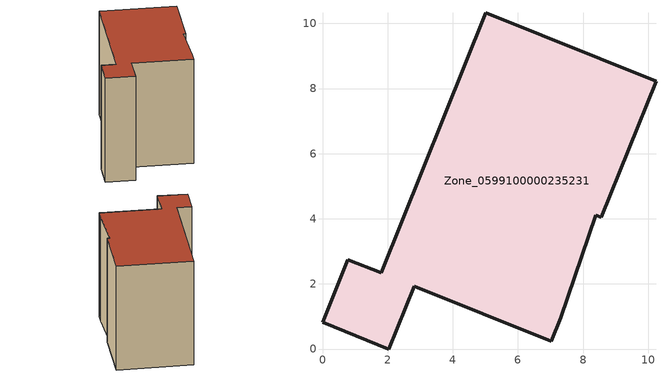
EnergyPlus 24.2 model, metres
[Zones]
Zone_0599100000235231
 floor ground (C_G): 2.04,0 0,0.82 0.78,2.75 1.8,2.34 5.01,10.32 10.24,8.22 8.56,4.04 8.4,4.11 7.32,0.95 7.03,0.24 2.82,1.93 z0
 wall outside (C_F): 1.8,2.34 0.78,2.75 0,0.82 2.04,0 2.82,1.93 7.03,0.24 7.32,0.95 8.4,4.11 8.56,4.04 10.24,8.22 5.01,10.32 1.8,2.34 z0:8.36
 roof outside (C_R): 8.56,4.04 10.24,8.22 5.01,10.32 1.8,2.34 0.78,2.75 0,0.82 2.04,0 2.82,1.93 7.03,0.24 7.32,0.95 8.4,4.11 z8.36
[BUILDING]
Pand.0599100000235231: North Axis=0; Terrain=City; Loads Convergence Tolerance Value=0.04; Temperature Convergence Tolerance Value=0.4; Solar Distribution=FullExterior; Maximum Number of Warmup Days=25; Minimum Number of Warmup Days=1
[Site:Location]
Rotterdam.The.Hague.AP_ZH_NLD Design_Conditions: Latitude=51.96; Longitude=4.45; Time Zone=1; Elevation=-4.5
[SITE:GROUNDTEMPERATURE:BUILDINGSURFACE]
18, 18, 18, 18, 18, 18, 18, 18, 18, 18, 18, 18
[MATERIAL] Thermal Absorptance=0.9; Solar Absorptance=0.7; Visible Absorptance=0.7
Name | Roughness | Thickness | Conductivity | Density | Specific Heat
G.TC.1975-1991 | MediumSmooth | 0.15 | 0.288461 | 540 | 1210
F.TC.1975-1991 | Rough | 0.3 | 0.230769 | 1920 | 840
R.TC.1975-1991 | MediumRough | 0.2 | 0.153846 | 1500 | 1000
[CONSTRUCTION]
C_G: G.TC.1975-1991
C_F: F.TC.1975-1991
C_R: R.TC.1975-1991
[ZONE]
Zone_0599100000235231: Type=1; Multiplier=1; Ceiling Height=Autocalculate; Volume=Autocalculate; Floor Area=autocalculate; Part of Total Floor Area=Yes
[ZONEINFILTRATION:DESIGNFLOWRATE]
Infil_Zone_0599100000235231: Zone or ZoneList or Space or SpaceList=Zone_0599100000235231; Schedule=AlwaysOn; Design Flow Rate Calculation Method=Flow/Area; Flow Rate per Floor Area=0.003; Constant Term Coefficient=1; Temperature Term Coefficient=0; Velocity Term Coefficient=0; Velocity Squared Term Coefficient=0
[HVACTEMPLATE:ZONE:IDEALLOADSAIRSYSTEM]
Zone_0599100000235231: Maximum Heating Supply Air Temperature=50; Minimum Cooling Supply Air Temperature=13; Maximum Heating Supply Air Humidity Ratio=0.0156; Minimum Cooling Supply Air Humidity Ratio=0.0077; Heating Limit=NoLimit; Cooling Limit=NoLimit; Dehumidification Control Type=ConstantSensibleHeatRatio; Cooling Sensible Heat Ratio=0.7; Dehumidification Setpoint=60; Humidification Control Type=None; Humidification Setpoint=30; Outdoor Air Method=None; Outdoor Air Flow Rate per Person=0.00944; Outdoor Air Flow Rate per Zone Floor Area=0; Outdoor Air Flow Rate per Zone=0; Demand Controlled Ventilation Type=None; Outdoor Air Economizer Type=NoEconomizer; Heat Recovery Type=None; Sensible Heat Recovery Effectiveness=0.7; Latent Heat Recovery Effectiveness=0.65
[ZONECONTROL:THERMOSTAT]
ThermostatControl_Zone_0599100000235231: Zone or ZoneList=Zone_0599100000235231; Control Type Schedule=DualSetpointControlType; Control 1=Thermostat_Zone_0599100000235231; Temperature Difference Between Cutout And Setpoint=0
[THERMOSTATSETPOINT:DUALSETPOINT]
Thermostat_Zone_0599100000235231: Heating Setpoint Temperature Schedule=HeatingSetpoint_Zone_0599100000235231; Cooling Setpoint Temperature Schedule=CoolingSetpoint_Zone_0599100000235231
[SCHEDULE:COMPACT]
HeatingSetpoint_Zone_0599100000235231: Through: 12/31, For: AllDays, Until: 24:00, 21
CoolingSetpoint_Zone_0599100000235231: Through: 12/31, For: AllDays, Until: 24:00, 24
DualSetpointControlType: Through: 12/31, For: AllDays, Until: 24:00, 4
AlwaysOn: Through: 12/31, For: AllDays, Until: 24:00, 1
